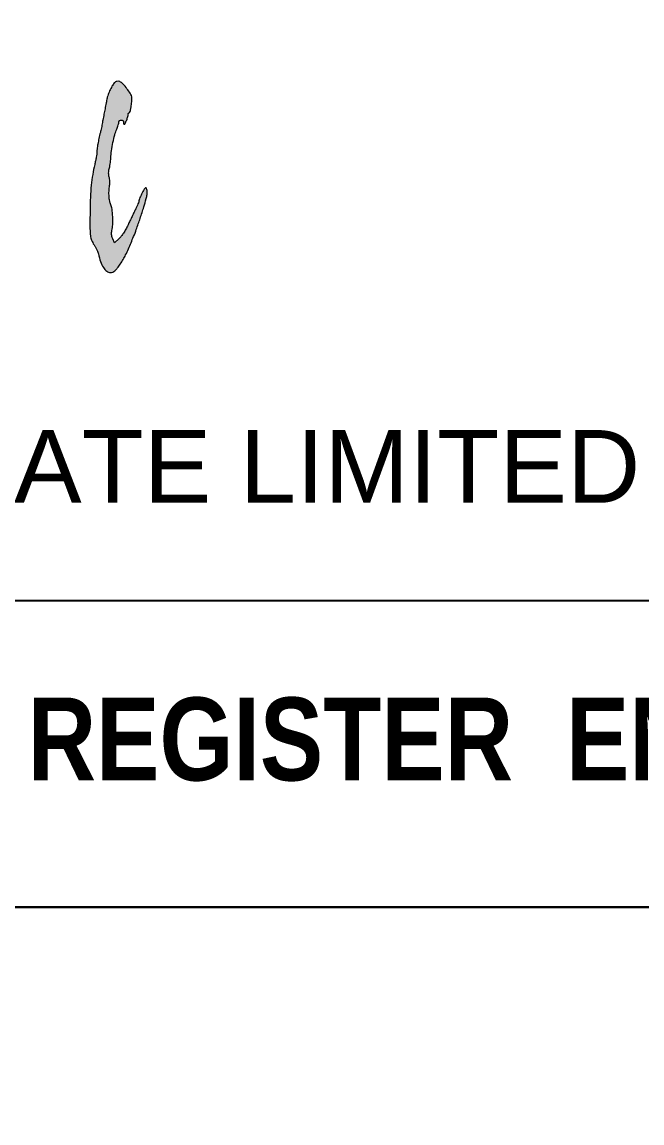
# Model space of a CAD drawing. Header units: metres. Extents: x -1560405 to -1559609, y 42907 to 43310.
# Drawn here: x -1560094.79 to -1560073.81, y 42944.04 to 42981.34 of the extents above; entities that cross this region are included whole.
import ezdxf

# ---------------------------------------------------------------- set-up
doc = ezdxf.new("R2010")
doc.units = ezdxf.units.M
doc.header["$LTSCALE"] = 750
doc.header["$MEASUREMENT"] = 0
doc.layers.get('0').update_dxf_attribs({"lineweight": 5})
doc.styles.add('SH', font='swissc.ttf', dxfattribs={"height": 10})
doc.styles.get("Standard").update_dxf_attribs({"font": 'arial.ttf'})

# ---------------------------------------------------------------- blocks, each defined once
blk = doc.blocks.new('A$C5081652D')
at = {"linetype": 'Continuous'}
h = blk.add_hatch(color=5, dxfattribs=at)
h.dxf.hatch_style = 1
h.paths.add_polyline_path([(142.65, 20.5, 0.020722), (143.17, 21.23, 0.018919), (143.69, 22.1, 0.015862), (144.18, 23.05, -0.00085), (144.62, 23.97, -0.000628), (145.1, 24.97, -0.000651), (145.56, 25.93, -0.001478), (145.91, 26.65, 0.008472), (146.19, 27.24, 0.010854), (146.42, 27.79, 0.008887), (146.6, 28.26, 0.086124), (146.64, 28.47, -0.106656), (146.74, 28.94, -0.009822), (147.26, 30.03, -0.00883), (147.82, 31.1, -0.188664), (148.28, 31.48, -0.114231), (148.49, 30.8, -0.049372), (148.47, 29.95, -0.034026), (148.29, 29, -0.011456), (147.75, 27.12, -0.004422), (146.92, 24.54, -0.004234), (146.06, 22.02, -0.015042), (145.45, 20.42, -0.00176), (144.27, 17.65, -0.011479), (143.64, 16.27, -0.020201), (143.11, 15.27, -0.014148), (142.44, 14.2, -0.016468), (141.77, 13.26, -0.053065), (141.24, 12.71, -0.121731), (140.47, 12.34, -0.227721), (139.4, 12.59, -0.080478), (138.63, 13.43, -0.059629), (137.98, 14.76, -0.034016), (137.51, 16.49, 0.046546), (137.39, 16.89, 0.016696), (137.15, 17.43, 0.016398), (136.84, 18.02, 0.018677), (136.51, 18.55, -0.049935), (135.96, 19.59, -0.069272), (135.69, 20.6, -0.028459), (135.6, 22.19, -0.002377), (135.61, 26.3, -0.009863), (135.69, 29.32, -0.013575), (135.89, 32.02, -0.015021), (136.21, 34.46, -0.019413), (136.66, 36.67, 0.008299), (136.84, 37.5, 0.008544), (137, 38.32, 0.00833), (137.11, 39.03, 0.035572), (137.14, 39.47, -0.034222), (137.19, 40.22, -0.01099), (137.36, 41.32, -0.01047), (137.62, 42.6, -0.009106), (137.94, 43.92, 0.008096), (138.05, 44.39, 0.004036), (138.18, 45, 0.004005), (138.31, 45.62, 0.005884), (138.41, 46.17, -0.003047), (138.51, 46.74, -0.001786), (138.63, 47.43, -0.00177), (138.76, 48.1, -0.003014), (138.88, 48.67, 0.003302), (138.99, 49.24, 0.00195), (139.12, 49.92, 0.00195), (139.25, 50.6, 0.003343), (139.34, 51.17, -0.038756), (139.59, 52.19, -0.024676), (140.03, 53.32, -0.024834), (140.56, 54.37, -0.051435), (141.09, 55.12, -0.146541), (141.67, 55.48, -0.175456), (142.3, 55.43, -0.09774), (143.04, 54.9, -0.028343), (143.95, 53.82, -0.009363), (144.68, 52.79, -0.06542), (144.96, 52.25, -0.086955), (145.05, 51.71, -0.022833), (145.01, 50.84, -0.009134), (144.87, 49.66, -0.030143), (144.72, 48.9, -0.064176), (144.46, 48.25, 0.358259), (144.27, 48.27, 0.124869), (144.2, 48.21, 0.188594), (144.17, 48.02, -0.129868), (144.16, 47.54, -0.020949), (143.88, 46.73, -0.019419), (143.45, 45.74, -0.330487), (143.2, 45.92, -0.073103), (143.18, 46.06, -0.045773), (143.19, 46.23, 0.091495), (143.19, 46.43, 0.154378), (143.11, 46.57, 0.105724), (142.98, 46.65, 0.110966), (142.45, 46.68, 0.120949), (142.27, 46.61, 0.316596), (142.17, 46.29, -0.021276), (141.99, 45.63, -0.013653), (141.83, 45.16, -0.012634), (141.64, 44.69, 0.035), (141.2, 43.42, 0.014848), (140.78, 41.66, 0.01486), (140.45, 39.8, 0.022682), (140.29, 38.17, -0.011649), (140.24, 37.53, -0.009164), (140.15, 36.83, -0.009292), (140.05, 36.19, -0.022528), (139.94, 35.72, 0.030622), (139.85, 35.25, 0.034577), (139.81, 34.78, 0.03511), (139.84, 34.33, 0.044412), (139.98, 33.73, -0.030732), (140.06, 32.93, -0.030873), (140.05, 32.11, 0.030367), (139.9, 30.71, 0.028274), (139.91, 29.5, 0.030406), (140.05, 28.42, 0.064126), (140.31, 27.62, -0.082637), (140.58, 26.64, -0.01818), (140.72, 24.91, -0.019757), (140.72, 23.11, -0.046978), (140.54, 21.79, 0.037407), (140.47, 21.32, 0.045317), (140.48, 20.88, 0.043229), (140.56, 20.44, 0.029635), (140.74, 19.95), (141.13, 19), (142.15, 19.96, 0.037939)])
at = {"color": 5}
blk.add_lwpolyline([(141.09, 55.12, 0.051436), (140.56, 54.37, 0.024834), (140.03, 53.32, 0.024676), (139.59, 52.19, 0.038756), (139.34, 51.17, -0.003343), (139.25, 50.6, -0.00195), (139.12, 49.92, -0.00195), (138.99, 49.24, -0.003302), (138.88, 48.67, 0.003013), (138.76, 48.1, 0.001778), (138.63, 47.42, 0.001779), (138.51, 46.74, 0.003048), (138.41, 46.17, -0.005884), (138.31, 45.62, -0.004005), (138.18, 45, -0.004036), (138.05, 44.39, -0.008096), (137.94, 43.92, 0.009109), (137.62, 42.6, 0.010469), (137.36, 41.32, 0.010987), (137.19, 40.22, 0.034222), (137.14, 39.47, -0.035572), (137.11, 39.03, -0.00833), (137, 38.32, -0.008544), (136.84, 37.5, -0.008299), (136.66, 36.67, 0.01941), (136.21, 34.46, 0.015022), (135.89, 32.02, 0.013576), (135.69, 29.32, 0.009863), (135.61, 26.3, 0.002377), (135.6, 22.19, 0.028459), (135.69, 20.6, 0.069273), (135.96, 19.59, 0.049935), (136.51, 18.55, -0.018677), (136.84, 18.02, -0.016397), (137.15, 17.43, -0.016697), (137.39, 16.89, -0.046546), (137.51, 16.49, 0.034016), (137.98, 14.76, 0.059628), (138.63, 13.43, 0.080479), (139.4, 12.59, 0.174386), (140.21, 12.31, 0.092205), (140.75, 12.41, 0.080909), (141.24, 12.71, 0.053065), (141.77, 13.26, 0.016468), (142.44, 14.2, 0.014147), (143.11, 15.27, 0.020202), (143.64, 16.27, 0.011479), (144.27, 17.65, 0.00176), (145.45, 20.42, 0.015042), (146.06, 22.02, 0.004245), (146.92, 24.54, 0.004411), (147.75, 27.12, 0.011456), (148.29, 29, 0.034026), (148.47, 29.95, 0.049371), (148.49, 30.8, 0.086152), (148.36, 31.33, 0.453776), (148.11, 31.4, 0.130127), (147.82, 31.1, 0.00883), (147.26, 30.03, 0.009822), (146.74, 28.94, 0.106656), (146.64, 28.47, -0.086124), (146.6, 28.26, -0.008887), (146.42, 27.79, -0.010854), (146.19, 27.24, -0.008472), (145.91, 26.65, 0.001477), (145.56, 25.93, 0.000643), (145.1, 24.98, 0.000636), (144.62, 23.97, 0.000848), (144.18, 23.05, -0.015859), (143.69, 22.1, -0.018923), (143.17, 21.23, -0.020722), (142.65, 20.5, -0.037939), (142.15, 19.96), (141.13, 19), (140.74, 19.95, -0.029635), (140.56, 20.44, -0.043229), (140.48, 20.88, -0.045317), (140.47, 21.32, -0.037407), (140.54, 21.79, 0.046978), (140.72, 23.11, 0.019752), (140.72, 24.91, 0.018185), (140.58, 26.64, 0.082637), (140.31, 27.62, -0.064126), (140.05, 28.42, -0.030406), (139.91, 29.5, -0.028278), (139.9, 30.71, -0.026752), (140.02, 31.95, 0.030406), (140.07, 32.4, 0.019884), (140.06, 32.93, 0.020013), (140.02, 33.45, 0.035762), (139.93, 33.87, -0.033584), (139.84, 34.33, -0.035115), (139.81, 34.78, -0.034577), (139.85, 35.25, -0.030622), (139.94, 35.72, 0.022528), (140.05, 36.19, 0.00929), (140.15, 36.83, 0.009169), (140.24, 37.53, 0.011646), (140.29, 38.17, -0.022683), (140.45, 39.8, -0.014847), (140.78, 41.66, -0.014861), (141.2, 43.42, -0.035001), (141.64, 44.69, 0.012637), (141.83, 45.16, 0.01365), (141.99, 45.63, 0.013249), (142.11, 46.04, 0.061784), (142.14, 46.28, -0.090228), (142.17, 46.48, -0.145551), (142.27, 46.61, -0.120949), (142.45, 46.68, -0.052366), (142.7, 46.7, -0.050988), (142.95, 46.66, -0.125489), (143.11, 46.57, -0.154378), (143.19, 46.43, -0.091495), (143.19, 46.23, 0.045773), (143.18, 46.06, 0.073104), (143.2, 45.92, 0.103619), (143.25, 45.83, 0.215995), (143.33, 45.8, 0.292399), (143.54, 45.94, 0.015537), (143.88, 46.73, 0.020949), (144.16, 47.54, 0.120635), (144.18, 47.99, -0.072316), (144.17, 48.1, -0.102698), (144.2, 48.21, -0.124869), (144.27, 48.27, -0.143217), (144.35, 48.3, 0.291312), (144.55, 48.43, 0.045794), (144.72, 48.9, 0.030143), (144.87, 49.66, 0.009134), (145.01, 50.84, 0.022833), (145.05, 51.71, 0.086956), (144.96, 52.25, 0.065419), (144.68, 52.79, 0.009363), (143.95, 53.82, 0.028342), (143.04, 54.9, 0.09774), (142.3, 55.43, 0.175457), (141.67, 55.48, 0.14654)], format="xyb", close=True, dxfattribs=at)

msp = doc.modelspace()

# ---------------------------------------------------------------- linework, layer by layer
at = {"color": 0, "lineweight": -2, "ltscale": 0.25}
for points in [[(-1560157.74256, 42961.7388), (-1560053.33094, 42961.7388), (-1560053.3723, 43001.0341), (-1560157.78392, 43001.0341)], [(-1560105.53675, 42961.7388), (-1560053.3723, 42961.7388), (-1560053.3723, 42951.35627), (-1560105.53675, 42951.35627)], [(-1560053.39298, 42906.74882), (-1560105.59879, 42906.74882), (-1560105.55743, 42951.35627), (-1560053.35162, 42951.35627)]]:
    msp.add_lwpolyline(points, close=True, dxfattribs=at)

# ---------------------------------------------------------------- block references
at = {"linetype": 'Continuous', "xscale": 0.15, "yscale": 0.15, "zscale": 0.15}
msp.add_blockref('A$C5081652D', (-1560112.83332, 42971.00784), dxfattribs=at)

# ---------------------------------------------------------------- texts
at = {"color": 0, "insert": (-1560124.10764, 42967.51712), "char_height": 2.4613939, "width": 50.7795966, "attachment_point": 1}
msp.add_mtext('M/S AVIGNA PRIVATE LIMITED', dxfattribs=at)
at = {"color": 0, "lineweight": -2, "ltscale": 0.05, "insert": (-1560098.18331, 42958.45562), "char_height": 2.808, "width": 153.402721, "attachment_point": 1, "style": 'SH'}
msp.add_mtext('{\\fSwis721 Cn BT|b1|i0|c0|p34;    REGISTER  ENGINEER\\P\\fSwis721 Cn BT|b0|i0|c0|p34;\\C7;\\P\\P}\\P                                                 ', dxfattribs=at)

doc.saveas('drawing.dxf')
